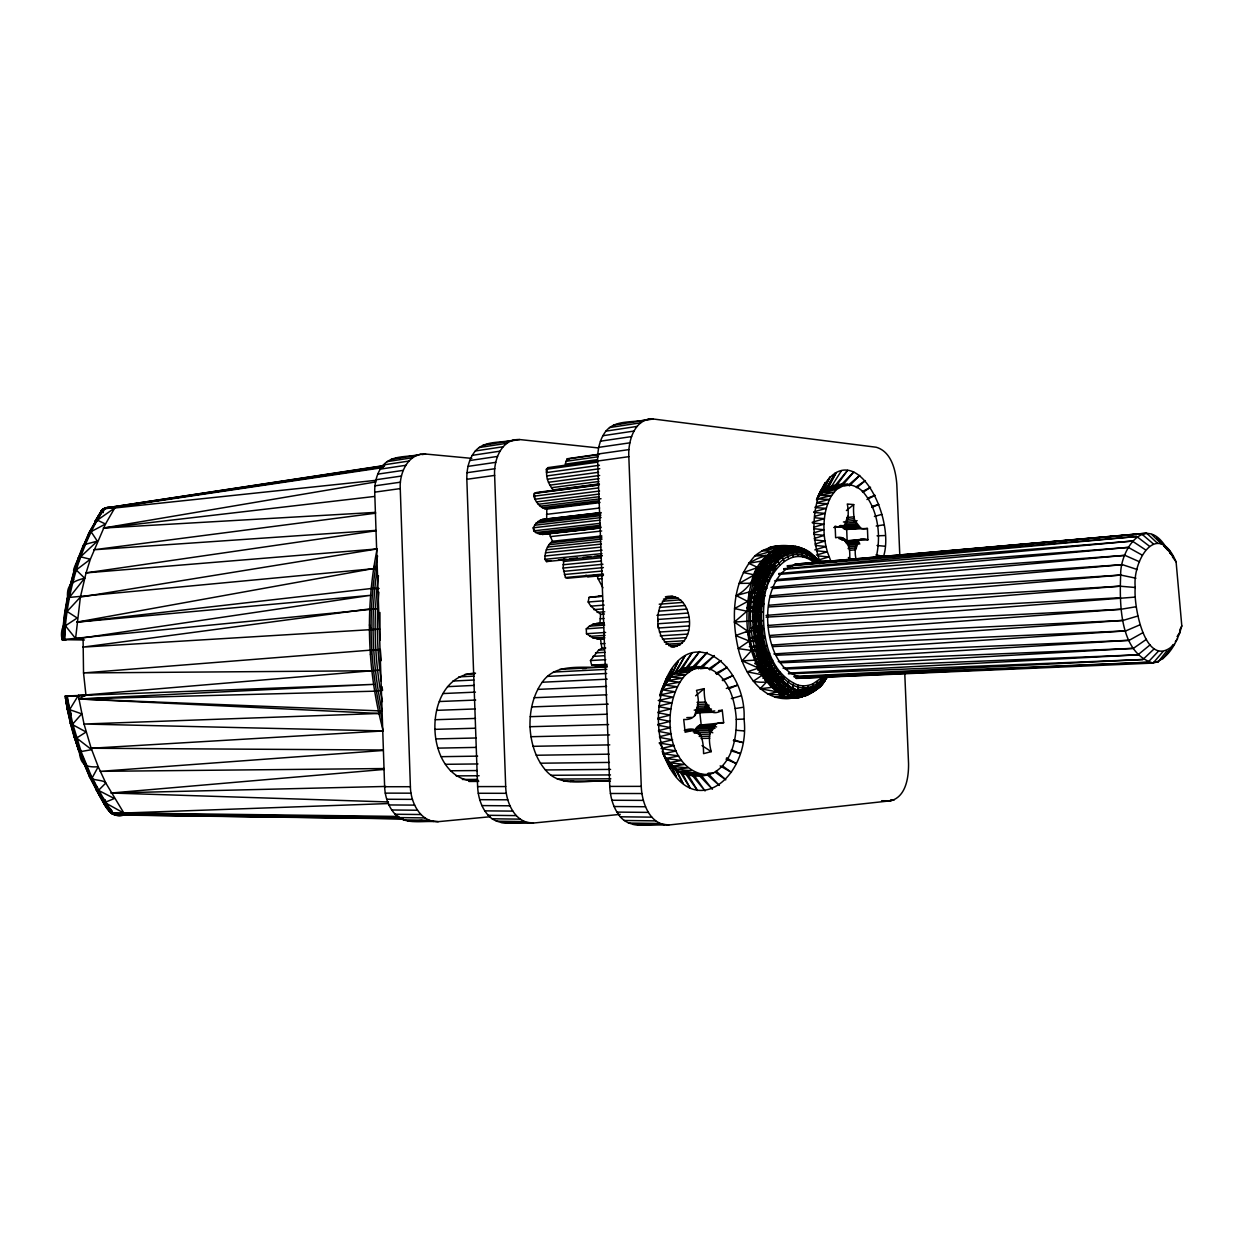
<?xml version="1.0" encoding="UTF-8"?>
<svg xmlns="http://www.w3.org/2000/svg" width="1244" height="1244" viewBox="0 0 1244 1244"><rect width="100%" height="100%" fill="white"/><g stroke="black" fill="none" stroke-linecap="round" stroke-linejoin="round"><path stroke-width="1.5" d="M94.995 524.066L94.7 522.2L100.593 512.435L103.096 510.864C102.132 506.914 109.301 507.397 111.478 507.739M126.25 814.245C108.197 821.6 103.423 799.923 95.788 789.038L96.628 786.566M876.009 554.886L883.535 556.488C896.675 514.907 848.641 422.742 816.468 499.808M784.311 546.722C795.896 544.716 814.773 549.77 816.888 562.754C776.722 530.861 755.73 599.903 762.712 629.386C762.634 658.014 794.434 711.366 824.616 676.487M854.69 540.518L867.892 539.849L867.426 528.451C853.135 531.841 853.12 513.337 853.726 504.582L847.273 504.007C849.077 512.062 849.776 532.152 835.144 526.119L835.626 537.75C849.232 534.189 850.507 551.108 849.574 559.924M867.892 539.849C855.234 534.422 853.975 550.688 855.95 558.509M661.155 691.928L667.173 677.125C655.666 702.642 655.79 732.732 665.82 758.684L662.71 752.231C689.891 827.276 751.065 778.526 744.052 719.079C746.866 664.436 686.641 616.542 662.523 688.181M402.745 818.847L115.847 814.976C97.592 804.401 89.786 769.678 79.787 751.454M815.1 563.268C788.914 540.953 763.287 578.989 764.003 603.838C761.468 633.149 767.657 672.911 798.353 685.273C798.321 693.468 790.438 698.164 782.974 698.164C799.239 699.361 819.345 694.059 825.316 677.016L827.804 675.912C821.242 688.243 808.258 697.666 794.014 697.728C763.956 704.306 743.943 674.155 738.252 648.622C731.083 617.662 732.374 580.575 754.844 555.959C769.632 543.193 795.274 541.093 809.844 555.462L814.151 556.348L820.698 563.252L809.035 552.258L795.18 546.411C805.241 548.759 814.074 554.933 820.138 563.221C814.027 556.846 807.822 547.578 797.482 551.901M670.951 646.864C699.05 646.88 693.825 589.905 665.369 596.856M63.693 634.424L63.102 626.525L64.766 612.375L67.238 598.069L68.436 597.509L377.259 568.352C370.308 615.687 372.049 664.203 382.063 710.977L78.963 698.972L78.419 695.318L85.867 695.132M378.86 592.175C376.326 621.798 377.025 651.716 381.286 681.152M380.011 640.24L379.933 612.483M657.765 621.3C657.376 611.504 660.984 597.198 672.693 596.28M807.511 558.354L806.75 552.974L803.686 549.288M110.809 507.894C101.806 504.784 100.297 517.893 95.928 522.527L101.339 510.895L105.398 508.018L384.66 465.738M83.27 638.499L75.589 638.499L80.378 597.104L86.085 572.878L377.15 548.931C364.958 608.985 367.322 671.807 383.276 730.943L91.154 748.25L84.032 724.024L78.963 698.972L85.914 694.929L379.762 670.096M382.343 720.12C369.297 666.551 367.462 610.151 377.57 555.928M904.808 674.404L908.555 763.598C908.695 777.08 906.161 796.518 890.937 800.763L668.743 825.005C649.586 825.145 641.795 802.349 641.266 786.363L628.826 456.672C627.909 441.433 634.409 418.233 653.255 418.995L876.18 447.234C891.497 451.65 895.742 470.419 896.815 484.382L899.832 556.13M668.743 825.005C653.147 822.175 632.263 830.899 620.305 816.795C613.276 808.32 610.291 797.249 609.747 786.41L597.633 461.026C597.4 450.577 599.39 439.598 605.89 431.139C616.215 418.699 635.031 423.551 648.824 419.041M610.4 781.31C589.252 778.853 561.386 789.318 545.416 769.958C535.247 757.969 530.753 742.202 529.991 726.714C529.633 711.133 533.023 695.038 542.244 682.225C556.69 661.124 585.66 669.661 606.885 666.302M620.243 814.354L533.458 823.046C514.954 823.59 506.013 802.349 505.686 786.566L494.63 475.41C493.604 460.218 501.441 438.634 519.665 439.552L598.38 447.933M478.753 781.139C422.291 784.653 419.399 674.699 475.503 673.175M533.458 823.046C518.779 820.745 499.668 828.053 488.192 815.302C481.21 807.465 478.1 796.922 477.618 786.597L466.827 479.298C466.609 469.299 468.848 458.818 475.348 450.966C485.191 439.738 502.218 443.517 515.156 439.661M107.622 507.505L102.475 509.651C78.776 548.604 64.828 593.792 64.004 639.463C60.178 642.51 60.723 624.255 65.403 625.794L77.206 617.988L67.083 611.473L64.89 612.079L65.45 613.105M490.198 816.748L438.23 821.662C420.239 822.424 410.582 802.302 410.396 786.706L400.257 488.597C399.2 473.498 407.861 453.065 425.572 454.029L471.834 458.383M438.23 821.662C424.188 819.687 406.259 826.109 395.157 814.245C388.252 806.843 385.08 796.704 384.629 786.737L374.724 492.157C374.522 482.485 376.901 472.378 383.37 464.929C392.84 454.495 408.701 457.621 421.032 454.169M601.847 535.946L552.507 541.249C546.754 545.214 544.872 552.694 544.934 559.318L546.474 561.573L550.828 560.609M825.612 675.352C825.907 687.123 810.217 694.416 800.001 694.836C777.034 692.83 764.827 668.821 759.058 649.135C747.1 616.215 757.425 528.731 810.186 553.191M819.127 563.485C807.745 548.106 783.316 549.724 773.846 566.3C756.803 590.325 760.955 620.88 761.001 648.513C761.173 669.443 769.803 698.91 795.631 697.495C802.831 698.988 809.066 692.504 807.962 685.506L812.596 684.044L821.211 678.12L821.802 681.541L820.465 685.879C781.061 714.32 755.839 651.389 756.694 620.74C753.537 591.957 771.824 531.872 811.119 554.373L812.145 560.92M100.469 514.052L95.664 521.578L102.475 509.651L88.837 533.085L83.146 546.598L89.366 532.525L105.491 524.019L114.759 507.987L118.74 505.826M62.993 634.269L64.89 612.079M604.397 638.981L593.326 638.188L586.484 633.725L586.282 628.826L589.407 626.167L592.782 624.332L599.95 623.275L600.572 614.287L590.822 606.155L588.179 602.018L589.034 597.415L602.143 595.783M684.278 730.29C701.865 724.163 703.42 741.331 703.575 753.646L711.257 751.625C708.225 741.237 707.105 721.411 723.65 722.702L722.266 710.231L718.519 710.588M807.962 685.506L803.173 685.926C806.936 692.97 788.074 700.341 801.245 696.982M802.784 696.407C783.145 700.59 771.513 681.199 763.443 666.613C752.185 646.88 753.988 623.617 761.095 602.811L764.003 603.838M802.986 696.142C809.3 696.158 814.089 690.156 812.596 684.044M64.859 639.976L62.231 639.774L63.226 626.292L62.449 639.649L84.421 639.991M139.266 814.245L127.075 815.131L124.26 813.7L105.802 783.036C103.641 778.899 86.738 781.387 90.439 774.561M546.645 519.728L546.816 509.091L599.935 502.623M63.226 626.292L62.34 639.68L65.326 611.815M62.76 639.603L64.393 625.919M62.433 639.836L63.102 626.525L62.231 639.774M79.321 560.686L79.569 557.032L80.596 556.814L90.346 559.256L105.491 524.019L97.359 520.163L94.7 522.2L101.339 510.895M1174.429 644.221C1145.631 672.74 1133.191 605.19 1135.259 587.495C1132.149 560.375 1157.822 519.106 1176.109 561.93L1181.8 625.872C1177.773 640.753 1169.111 658.916 1153.141 663.083L796.238 678.431M1162.813 651.763L1153.141 663.083C1119.553 652.836 1119.476 603.9 1120.673 575.055C1119.958 550.579 1144.433 513.321 1165.752 546.816M784.342 677L780.128 683.531L771.762 687.403C746.462 659.942 742.062 618.081 751.407 583.094C755.466 556.084 787.747 532.867 811.119 554.373M772.555 574.93L766.957 569.783L757.845 567.466C742.077 608.534 742.761 685.366 795.631 697.495M764.049 629.122L747.706 631.19L735.624 635.544L749.246 641.018L754.875 640.333C748.81 608.456 753.537 545.167 798.213 547.453L801.571 551.263L802.738 556.799M603.48 574.961L567.435 578.242L565.445 577.527L563.128 568.057L563.921 558.4M63.211 634.393L63.817 627.069M109.565 811.337L109.177 807.822L113.142 813.918L116.625 814.991L112.551 814.089L109.985 811.819L102.661 800.747L102.863 799.052L108.119 806.361M115.847 814.976L111.105 813.078L109.674 811.119L109.783 808.258M125.566 814.182C114.261 818.847 106.486 810.233 102.661 800.747L110.125 812.052L114.837 814.571L118.678 814.276M779.071 551.636L777.407 561.915M763.381 620.632L760.442 620.647C757.938 638.747 758.062 657.609 763.847 675.103L771.031 672.024L776.209 666.644M64.844 618.346L65.248 614.847M383.992 466.22L104.045 508.609C79.569 547.469 66.367 594.539 64.47 639.416L377.709 608.72M378.456 575.692C372.951 617.49 374.351 660.206 382.406 701.585M105.398 508.018L384.209 465.52M753.366 630.692L756.679 611.27L762.432 594.29L749.183 591.988L736.168 595.534L747.675 601.427L761.095 602.811M89.724 777.313L78.745 750.412L74.313 736.93L75.464 735.904M103.034 512.777L101.402 511.642L103.112 509.06L382.919 467.604M797.948 556.286L796.347 550.688L791.137 546.132C764.578 548.169 754.051 578.802 751.329 601.365C747.551 631.594 755.668 662.586 773.441 687.186L772.648 688.134L778.76 691.586L780.454 691.042L786.426 686.159L788.851 680.779M817.044 681.572L817.386 685.211L815.737 689.814C773.426 701.149 756.243 644.081 758.622 611.442C755.046 580.404 788.152 525.606 819.454 563.345M694.758 730.041L685.133 732.234L683.702 719.452C700.512 720.991 699.734 700.994 696.516 690.373L704.244 688.647C703.855 698.848 706.437 719.809 722.266 710.231M100.842 511.719L105.413 507.879L104.34 509.745L105.305 508.672M64.952 612.732L67.689 597.742M66.025 609.669L66.616 606.232M67.192 602.78L68.886 594.274M763.365 612.157L760.426 611.644L756.881 639.96L759.835 671.138L763.847 675.103L747.24 671.838L765.324 665.835L772.726 660.253M793.548 683.547C792.77 692.877 782.942 695.956 775.199 697.309L788.307 697.013M747.706 631.19L734.38 622.047L752.604 620.896L757.378 601.987L764.422 586.266L755.015 583.172L739.107 583.405L754.315 574.868L763.629 576.812L769.585 581.228M89.475 776.8L96.612 790.033L98.478 790.375L105.802 783.036L98.229 766.724C84.514 767.843 80.098 763.598 79.149 749.837L74.749 736.448M67.767 599.344C65.994 584.913 71.763 581.508 84.639 578.196L76.226 569.97C67.114 577.465 84.919 547.858 83.783 544.716L97.327 541.156L91.185 531.872M67.285 598.862L70.737 583.949M69.633 590.9L70.379 587.526M546.816 509.091C540.145 508.314 535.822 502.094 533.738 496.216L534.376 493.401L540.969 492.297M80.533 749.899L80.098 751.718L78.652 750.894M876.087 557.747C881.39 535.62 878.202 509.9 863.227 492.08C851.611 479.391 826.622 482.439 818.008 497.196L825.145 482.75L819.112 495.423L831.583 495.594L836.434 489.498L845.065 484.787L827.027 488.037L835.564 472.844L825.612 488.97M74.453 570.483L70.286 585.271L73.987 570.887M70.752 585.846L72.556 579.253M370.448 654.717L371.754 650.037L380.322 649.508L381.27 660.611M694.463 716.14L698.024 703.84M747.193 607.678L748.67 611.131L747.675 601.427L734.566 608.565L746.913 611.224L752.589 611.099L758.793 593.046L767.019 578.833M597.198 460.747L547.951 467.62C544.483 475.13 548.215 484.009 553.3 489.872L598.768 483.963M749.463 631.066L748.266 634.751L750.987 640.878M78.838 751.283L74.313 736.93M79.336 560.64L78.139 558.416L79.569 557.032M73.816 571.4L78.325 557.841M83.068 545.852L83.783 544.716M88.977 535.495L89.366 532.525M847.77 516.26L844.178 526.119L834.755 527.083M769.367 552.88L767.688 557.343L765.184 555.244M659.74 696.018C663.954 674.139 686.377 662.383 707.369 667.981C727.538 674.839 734.784 698.584 736.184 717.85C737.008 737.847 732.343 762.261 713.465 772.928C693.499 781.403 668.681 772.524 662.15 751.112M78.139 558.416L83.286 545.23M78.232 559.085L82.446 548.386M753.32 601.49L760.893 584.618L770.192 572.147M663.379 688.15L672.304 668.277L664.047 687.154M666.924 682.272L668.401 678.866L664.436 687.03M723.65 722.702L699.968 725.112L696.562 727.553L694.929 730.632L710.604 730.259M663.254 687.916L665.571 682.863M599.328 454.169L567.217 458.756L565.18 464.152L597.291 459.642M816.655 499.45L820.978 490.183C811.228 513.228 812.301 539.787 820.294 563.174M668.277 680.437L678.322 661.108L669.116 680.266M70.379 723.464L86.131 732.016L76.615 738.034L74.345 737.661L70.379 723.464L71.748 722.313M752.807 592.004C758.202 579.844 765.993 567.933 777.935 561.402L779.848 564.776M1179.701 630.133L1181.8 625.872M821.18 494.552L830.059 476.918L821.553 492.391L833.9 492.282L819.112 495.423M754.797 592.237L758.949 583.98L768.652 570.887L773.846 566.3L775.992 569.41M71.483 583.669L73.614 579.517M383.276 730.943L84.032 724.024L378.969 713.465L380.135 711.179M780.112 672.258C775.727 682.552 762.79 683.5 753.289 681.214L762.137 675.305L768.45 681.665L765.853 680.592M668.183 680.312L669.894 677L685.631 674.699L692.473 669.723L699.843 667.453L683.858 668.463L707.369 667.981L700.388 668.712M89.506 532.945L101.759 510.335L94.964 521.454M601.039 512.59L542.166 519.51L536.148 523.118L533.225 527.798L533.769 530.846L535.837 532.525L542.539 534.453L599.546 528.125M828.504 487.399L836.295 472.58L827.027 488.037L839.171 487.321L824.197 489.918L822.424 493.246M88.604 533.769L101.744 510.538L103.656 509.667M792.024 696.002L797.793 693.079L811.928 692.286L819.734 683.314L823.87 681.899L826.669 676.581C820.138 695.069 800.747 695.831 787.499 684.449C770.736 671.511 763.816 649.881 761.141 629.666M688.165 774.934L697.542 790.562L686.268 774.748L706.094 774.965C663.518 768.994 661.233 701.118 685.631 674.699L673.128 673.89L688.958 671.884L676.565 671.402L685.024 655.852L674.854 672.646M606.621 665.54L591.693 665.151L590.465 660.533L598.582 650.161L601.909 648.217L605.735 647.984M1167.136 653.94L1173.108 644.548M753.149 583.047C760.131 569.83 771.42 556.597 787.141 554.7L788.509 558.447M1177.353 636.726L1180.121 632.139L1177.275 636.384M78.419 695.318L69.617 709.64L67.394 709.5L65.186 696.018L373.666 684.371L78.963 698.972L378.969 713.465M755.015 583.172C761.188 572.147 769.989 561.526 782.398 557.514L784.047 561.106M95.508 520.863L102.863 509.465L106.968 507.661L105.196 508.158L105.989 508.112M682.007 669.023L692.208 652.618L680.157 669.599L692.473 669.723L676.565 671.402M103.003 509.807L96.317 520.427L103.485 509.154M831.521 486.451L841.473 470.652M781.994 680.717L780.097 683.733L783.44 693.468M101.697 510.817L104.34 508.423M96.876 521.205L98.774 518.344M821.6 680.484L819.734 683.314L821.973 680.795M827.68 675.57L821.646 683.143L812.285 689.627L807.232 691.244L797.575 689.192M823.87 681.899L828.317 675.414M809.828 687.885L816.81 688.227L816.733 686.719L821.289 683.111L818.225 687.714L813.374 691.757M754.315 574.868L743.321 572.551L757.845 567.466L748.624 563.314L761.934 560.997L774.266 549.677L783.907 546.38L791.137 546.132M821.289 683.111L816.81 688.227L819.454 686.921L827.602 676.612M687.637 668.028L701.834 667.453L687.637 668.028L699.626 651.498L685.755 668.246M70.535 723.713L67.269 709.313L68.7 708.458L70.224 715.378M1162.86 658.822L1170.868 648.279M736.168 595.534C754.781 586.406 757.798 565.04 771.482 551.31L778.262 553.238L782.398 557.514M1175.331 641.671L1177.555 638.778M828.115 675.445C821.724 682.847 813.032 689.969 802.691 689.86M69.462 597.353L84.639 578.196M1158.148 661.917L1154.276 662.072L1158.148 661.917L1166.95 650.814M750.925 591.926L748.764 594.601L749.417 601.35M834.6 486.124L847.584 470.356L836.155 486.124L833.045 486.124L848.128 484.46L837.865 485.891M842.001 485.953L853.742 471.974L840.586 485.393M821.802 681.541L825.861 676.923M383.261 749.992L91.154 748.25L98.229 766.724L92.103 777.982L81.14 751.749L72.774 723.977L81.7 713.854L69.617 709.64L67.285 695.894M758 667.795L742.17 660.859L751.5 650.503L759.058 649.135L767.253 645.543M67.083 611.473L80.378 597.104L377.15 548.931M796.067 678.307L1148.01 662.274L1158.553 651.047M599.421 465.287L546.365 472.596L546.365 469.283L547.951 467.62M780.019 693.514L784.295 694.79L777.096 691.804L760.115 688.725L766.739 681.867M811.928 692.286L824.803 680.919M849.31 485.891L859.728 475.426L848.206 485.222M701.383 668.308L714.305 655.541L698.413 668.852M84.561 544.343L86.256 542.664M794.17 676.472L1142.894 659.507L1154.308 648.699M80.596 556.814L97.327 541.156M825.456 679.753L817.386 685.211M769.725 653.178L763.785 657.034L754.735 660.175L742.17 660.859M803.08 688.492L797.793 693.079L806.703 695.225M734.38 622.047L746.913 611.224M856.836 487.726L865.389 480.588L856.09 486.917M695.614 695.816L704.244 688.647M799.643 697.215L805.117 695.458L815.24 688.445M709.702 669.91L721.116 660.533L708.582 668.945M788.572 673.113L1137.949 654.826L1150.218 644.765M846.418 510.538L853.726 504.582M599.421 454.449L569.223 458.756L566.051 461.291L598.162 456.75M76.226 569.97L90.346 559.256L86.085 572.878L375.89 530.799M103.205 512.108L100.593 512.435M402.387 818.334L114.355 814.525L111.431 813.203L102.972 801.369L110.576 812.612L115.365 814.758M97.359 520.163L114.759 507.987L375.595 480.355M783.036 668.137L1133.346 648.373L1146.408 639.338M862.901 492.422L870.567 487.275L862.31 491.629M716.513 674.404L727.32 667.297L715.611 673.408M773.146 551.325L778.417 548.231L780.112 548.588L784.793 551.512L787.141 554.7M819.998 563.548L806.205 551.31L800.763 548.262L792.117 552.352L784.622 548.557L776.925 546.987L769.227 547.702L778.417 548.231M821.196 684.604L812.69 687.854M778.262 661.684L1129.21 640.318L1143.003 632.605M866.959 499.528L875.092 495.314L868.188 497.911M722.857 680.67L732.747 675.632L722.22 680.095M542.539 534.453L546.831 533.085M748.624 563.314C757.254 558.618 770.596 550.408 777.935 561.402M773.877 653.94L1125.711 630.91L1140.11 624.752M871.749 507.428L878.87 504.426L871.717 506.479M728.611 688.896L737.241 685.257L726.309 688.445M765.34 637.472L754.875 640.333M774.872 551.652C785.275 546.738 798.026 547.733 807.278 554.653M853.617 521.827L857.132 520.645M767.175 655.199C768.046 677.358 784.015 704.306 809.549 693.81L801.136 693.374L792.475 687.372M814.229 538.496L824.259 535.386C823.201 521.842 824.632 507.521 831.583 495.594L816.904 498.984L829.515 499.419L816.795 502.56M813.778 532.883L823.932 529.742L813.669 528.684M815.053 544.063L824.943 541.016L824.259 535.386L813.856 534.298M813.685 527.285L823.979 524.144L812.425 522.993M814.836 549.91L825.985 546.52L824.943 541.016L814.4 539.912M102.848 510.18L104.045 508.609L383.416 466.858M812.223 522.278L824.383 518.655L814.898 517.784M816.359 555.104L827.353 551.838L831.054 561.65L820.045 560.811M772.508 645.014L1122.943 620.445L1137.825 616.029M705.208 706.188L708.94 705.115M731.332 698.63L740.678 695.925M814.618 516.416L825.161 513.383L813.918 512.466M874.408 516.478L881.763 514.378M818.194 560.018L829.064 556.908L818.163 555.959M707.883 710.106L711.506 709.064M813.825 511.813L826.296 508.361L815.193 507.599M816.562 688.461L807.76 689.425M815.147 507.008L827.742 503.696L816.795 503.105M598.955 665.944L602.5 665.011M657.889 724.443L670.221 721.364L657.781 718.985M657.781 718.192L670.298 715.098L658.06 712.781M658.449 730.632L670.578 727.616L657.936 725.221M659.444 736.712L671.387 733.789L658.558 731.41M793.563 546.396L784.622 548.557L799.161 548.262M658.123 712.003L670.843 708.924L658.791 706.701M658.916 705.954L671.807 702.922L658.263 700.527L673.206 697.169L659.864 694.961M691.944 774.965L705.037 790.951L693.825 774.794L695.691 774.374M705.161 706.856L708.862 706.048M661.761 694.556L674.994 691.742L661.87 689.767L677.171 686.719L664.218 684.993L679.691 682.163L666.908 680.732L682.521 678.151L669.894 677M570.281 781.45L573.5 780.765M821.553 492.391L836.434 489.498L824.197 489.918M666.971 760.115L670.656 768.543L665.835 758.451L678.726 755.948L663.27 753.708L676.316 750.941L661.046 748.53L674.279 745.529L659.196 742.979L672.631 739.791L659.6 737.459M782.974 698.164L788.68 697.091M85.914 694.929L83.535 672.942L83.068 637.877L370.696 595.316L76.77 622.155L373.651 568.492M809.751 677.265C759.711 682.972 751.749 570.125 799.457 563.921M667.033 759.369L668.728 762.696L681.448 760.473L665.835 758.451M375.532 512.372L103.423 528.047L375.937 481.894M769.803 635.466L1120.999 609.265L1136.223 606.714M776.754 548.231L761.794 550.719L771.482 551.31L754.844 555.959L766.506 555.586M844.412 485.891L851.238 484.771L839.933 485.782M735.313 708.551L742.963 707.307M876.196 526.041L883.722 524.844M391.16 459.331L418.295 455.148M421.934 454.589L425.572 454.029M483.076 445.181L519.665 439.552M613.479 425.106L644.548 420.332M647.782 419.834L653.255 418.995M387.055 461.633L412.541 457.73M479.002 447.545L506.728 443.299M609.482 427.563L640.567 422.804M669.225 761.437L671.884 766.382L684.464 764.469L668.728 762.696M383.37 464.929L408.872 461.058M475.348 450.966L503.089 446.752M605.89 431.139L637.006 426.428M380.229 469.143L405.731 465.318M472.222 455.335L499.995 451.168M602.842 435.727L633.973 431.062M377.725 474.135L403.227 470.372M469.75 460.529L497.522 456.424M600.432 441.2L631.579 436.582M375.937 479.764L401.454 476.048M467.993 466.376L495.765 462.333M598.722 447.358L629.884 442.833M374.926 485.829L400.444 482.19M467.013 472.704L494.801 468.739M597.773 454.044L628.951 449.597M374.724 492.157L400.257 488.597M466.827 479.298L494.63 475.41M597.633 461.026L628.826 456.672M546.365 469.283L597.524 462.177M705.612 708.567L709.36 708.038M546.738 475.939L599.795 468.693M547.453 479.189L598.613 472.285M778.76 691.586L767.501 694.136L782.647 695.023M548.495 482.283L599.67 475.457M549.848 485.144L599.11 478.645M369.732 608.891L82.788 647.129L379.638 629.106M551.465 487.695L598.831 481.506M375.61 513.197L93.813 549.77L375.859 530.364M536.491 492.5L599.452 484.243M542.866 492.049L588.396 486.155M592.191 485.658L597.882 484.927M598.955 485.036L534.376 493.401L534.982 499.217L599.561 491.022M533.738 496.216L598.333 487.943M673.377 766.242L675.259 769.461L687.73 767.875L671.884 766.382L670.376 763.132M536.506 501.923L599.173 494.055M538.263 504.286L599.048 496.714M540.238 506.215L601.007 498.72M542.353 507.692L599.313 500.694M544.577 508.656L599.608 501.923M546.489 514.363L599.624 508.018M599.468 512.886L542.166 519.51M540.02 520.21L600.805 513.072M550.439 519.292L554.249 518.841M559.94 518.173L565.631 517.504M571.323 516.835L575.117 516.4M580.808 515.731L586.515 515.063M592.206 514.394L596 513.943M537.999 521.423L600.712 514.083M103.423 528.047L374.273 496.48M536.148 523.118L600.79 515.607M534.547 525.263L601.101 517.582M599.795 520.194L533.225 527.798L535.837 532.525L600.494 525.263M76.77 622.155L371.178 588.521L379.109 588.505M533.769 530.846L600.339 523.32M538.03 533.692L600.774 526.694M787.887 545.758L776.925 546.987L780.61 546.862M760.115 688.725L771.762 687.403M554.42 532.245L558.229 531.826M565.818 530.97L569.612 530.55M577.216 529.711L581.01 529.275M588.614 528.436L592.408 528.016M540.285 534.345L601.101 527.58M544.748 534.034L597.929 528.125M549.304 533.303L550.423 536.615L601.676 530.986M550.594 542.757L601.863 537.268M637.317 824.554L641.173 824.134M548.915 544.716L602.096 539.056M547.484 547.08L600.665 541.482M846.713 517.551L854.224 516.773M546.334 549.801L601.443 544.063M846.884 519.432L854.395 518.639M847.226 521.252L854.737 520.474L860.677 527.969L845.656 529.462L840.897 525.326M545.525 552.803L600.634 547.127M843.416 521.982L847.18 521.594M845.858 523.18L855.266 522.216M844.645 524.937L855.919 523.786M839.467 525.963L845.111 525.403M545.043 556.006L602.08 550.206M833.744 527.487L856.712 525.17M842.592 527.829L857.614 526.305M843.587 528.684L858.593 527.176M601.972 553.611L544.934 559.318L548.697 561.355M844.614 529.229L859.635 527.736M558.432 559.862L566.02 559.1M569.83 558.727L577.418 557.965M583.125 557.405L590.729 556.643M594.523 556.27L602.127 555.508M546.474 561.573L601.909 556.084M563.299 561.495L601.241 557.763M505.422 822.626L514.938 821.693M563.034 564.745L600.976 561.06M838.829 538.574L842.592 538.201L848.626 545.696M839.902 538.808L843.665 538.434M840.944 539.352L844.723 538.994M841.939 540.223L845.718 539.849M563.128 568.057L602.967 564.247M861.143 539.414L845.096 540.938L850.927 540.72M845.982 541.187L859.122 539.927L855.592 549.786L849.947 550.314M846.946 541.731L858.22 540.658M846.122 542.742L857.396 541.669M709.158 711.475L714.771 710.93M847.319 543.846L856.712 542.959M563.563 571.354L603.402 567.591M848.657 545.167L856.183 544.452M848.284 546.831L855.81 546.132M697.044 702.362L705.737 702.051L711.692 712.034L696.049 712.517L699.797 712.361L701.181 724.801M412.464 821.289L422.12 820.387M564.341 574.526L602.298 571.012M848.081 548.62L855.608 547.92M565.445 577.527L603.387 574.044M756.647 571.214L774.001 569.628M783.658 568.741L1136.736 536.506L1149.145 545.976M753.662 575.817L769.119 574.401M778.775 573.515L1132.258 541.062L1145.46 549.801M751.314 581.881L766.786 580.481M776.458 579.595L1128.292 547.391L1142.179 555.119M589.703 575.925L595.503 575.397M603.356 575.49L587.883 576.905L585.971 575.179M767.875 567.186L760.146 567.87L767.828 567.311M800.732 564.232L810.388 563.361M816.188 562.848L823.917 562.148M829.717 561.635L837.445 560.935M843.245 560.422L852.902 559.551M856.774 559.209L866.43 558.338M870.287 557.996L879.959 557.125M883.815 556.783L895.416 555.741M899.272 555.384L908.944 554.529M912.801 554.171L922.473 553.3M926.329 552.958L964.986 549.49M968.843 549.148L1146.626 533.178L1157.34 543.13M756.368 568.555L771.855 567.171M787.328 565.771L1141.572 533.863L1153.157 543.737M753.6 588.91L765.216 587.868M771.016 587.339L1124.965 555.353L1139.457 561.759M597.089 575.521L598.193 578.942L602.003 578.6M794.885 564.185L1146.626 533.178M758.809 567.513L776.225 565.973M756.352 567.824L775.043 566.176M752.9 597.353L762.572 596.498M770.316 595.814L1122.399 564.667L1137.343 569.55M797.839 696.096L805.117 695.458M795.009 564.201L1141.572 533.863M756.383 569.643L773.224 568.166M388.501 801.96L111.151 793.019L384.163 769.43M804.479 564.17L810.279 563.672M819.92 562.848L823.777 562.521M833.418 561.697L837.29 561.371M848.859 560.375L852.715 560.049M862.356 559.225L866.213 558.883M891.295 556.737L895.151 556.41M756.305 568.71L771.746 567.404M787.203 566.098L1136.736 536.506M754.952 573.282L769.943 571.991M747.364 607.119L762.836 605.781M768.636 605.284L1120.673 575.055L1135.928 578.211M680.157 669.599L696.111 668.246M783.907 546.38L769.227 547.702C777.92 544.359 792.164 545.074 793.174 556.83M754.066 578.507L769.072 577.232M598.146 596.451L601.956 596.14M589.034 597.415L602.407 596.311M753.88 585.131L765.138 584.213M752.527 616.542L760.255 615.904M766.055 615.422L1119.849 586.188L1135.259 587.495M754.813 571.696L772.229 570.281M783.844 569.332L1132.258 541.062M588.179 602.018L603.464 600.805M666.286 597.447L675.43 596.731M663.472 599.079L678.12 597.929M754.533 592.953L763.925 592.222M590.822 606.155L604.195 605.113M662.368 601.256L680.655 599.826M752.931 626.649L762.588 625.887M768.388 625.437L1135.352 597.089M753.662 576.314L769.103 575.132M778.76 574.386L1128.292 547.391M659.211 604.211L682.972 602.376M593.823 609.638L603.371 608.907M659.413 607.43L685.009 605.501M597.104 612.359L604.739 611.784M752.356 602.034L761.748 601.334M752.433 636.757L764.018 635.902M751.36 582.565L766.848 581.446M774.592 580.87L1124.965 555.353M600.572 614.287L604.397 614.007M659.273 611.131L686.704 609.093M383.245 750.459L100.235 771.342L384.194 768.543M600.168 618.766L603.993 618.486M656.925 615.313L687.994 613.059M680.655 772.788L690.125 788.043L682.489 773.675L694.821 772.773L678.804 771.902L691.197 770.658L675.259 769.461M751.174 611.753L760.582 611.084M596.327 623.368L603.978 622.824M599.95 623.275L603.775 623.011M688.849 617.273L657.781 619.465C657.765 630.179 662.166 645.232 674.621 646.662M592.782 624.332L604.257 623.524M589.407 626.167L604.708 625.094M749.277 646.647L764.765 645.558M753.537 589.858L765.122 589.065M772.851 588.536L1122.399 564.667M689.254 621.611L658.185 623.742L658.107 628.018L689.192 625.934M586.282 628.826L603.511 627.629M752.931 621.689L760.457 621.191M586.484 633.725L605.626 632.45M371.754 650.037L83.535 672.942L371.8 670.749M589.812 636.368L605.113 635.357M659.398 632.045L688.647 630.148M593.326 638.188L604.802 637.441M756.476 655.09L768.077 654.328M752.931 598.457L762.603 597.851M770.347 597.353L1120.673 575.055M596.949 639.152L604.6 638.654M660.222 635.839L687.668 634.082M746.322 632.247L750.085 632.014M753.864 631.781L761.39 631.299M662.461 639.136L686.253 637.659M600.572 639.229L601.163 643.739L604.973 643.506M664.312 641.966L684.449 640.738M665.835 644.252L682.334 643.257M754.999 663.099L770.518 662.15M747.473 608.192L761.048 607.399M768.808 606.932L1119.849 586.188M668.93 645.76L679.939 645.107M598.582 650.161L604.32 649.819M671.838 646.585L677.342 646.258M753.926 641.655L761.452 641.22M595.518 652.898L605.082 652.338M592.782 656.397L604.273 655.743M757.876 669.552L775.292 668.572M752.542 617.833L760.271 617.413M766.071 617.102L1119.958 597.726M751.174 651.11L766.242 650.285M590.465 660.533L605.781 659.693M591.693 665.151L607.01 664.343M708.163 773.208L713.465 772.928M845.656 529.462L867.426 528.451M595.332 665.991L606.808 665.384M465.147 674.31L474.664 673.828M559.644 669.396L607.29 666.924M754.937 659.32L769.989 658.543M582.347 668.681L586.219 668.479M761.406 674.528L778.868 673.61M751.112 628.049L762.727 627.458M768.543 627.163L1120.999 609.265M458.803 676.891L474.057 676.114M553.378 672.071L606.777 669.35M452.878 681.043L473.855 680.017M547.5 676.394L606.699 673.471M757.549 666.442L772.602 665.711M763.178 677.98L780.61 677.125M748.764 638.156L762.339 637.503M770.098 637.146L1122.943 620.445M447.545 686.657L474.275 685.397M542.244 682.225L607.212 679.177M758.871 672.273L777.671 671.387M751.283 647.549L764.873 646.942M772.633 646.6L1125.711 630.91M762.51 676.441L777.531 675.772M765.122 679.706L782.6 678.944M764.531 679.037L781.403 678.291M767.082 679.131L778.728 678.633M442.988 693.546L475.457 692.13M537.75 689.394L606.606 686.393M765.2 679.768L782.647 679.022M764.749 679.986L783.471 679.177M686.268 774.748L698.537 774.203L682.489 773.675M756.647 656.07L768.279 655.572M776.054 655.246L1129.21 640.318M763.132 678.198L782.476 677.389M794.076 676.907L1148.01 662.274M775.199 697.309L789.956 696.78M752.604 620.896L760.442 620.647M755.015 663.829L772.477 663.114M780.237 662.803L1133.346 648.373M757.938 670.127L773.441 669.49M785.073 669.023L1137.949 654.826M761.328 674.932L778.76 674.217M788.447 673.828L1142.894 659.507M439.365 701.523L475.674 700.061M534.174 697.713L606.901 694.79M436.768 710.34L475.021 708.956M531.639 706.903L608.254 704.135M736.308 719.374L744.052 719.079M697.371 704.384L706.079 704.073M388.579 803.546L123.716 813.032L103.547 801.836L95.788 789.038M697.915 706.281L706.623 705.986M696.92 708.085L707.354 707.727M877.067 535.806L884.686 535.558M697.822 709.593L708.271 709.251M694.214 710.122L697.713 710.013M697.138 710.884L709.313 710.495M435.322 719.716L475.503 718.426M530.224 716.684L606.885 714.227M696.547 711.879L710.464 711.428M697.309 712.765L712.967 712.268M693.825 774.794L709.826 774.297M395.561 458.087L400.101 457.963M686.812 717.617L692.053 717.461M78.963 698.972L374.615 691.182L382.546 690.358L382.032 686.672M435.058 729.342L475.239 728.238M529.991 726.714L608.596 724.552M699.968 725.112L715.611 724.692L709.749 734.115L699.299 734.364M698.739 725.594L714.398 725.174M85.758 695.614L69.042 696.034M697.589 726.418L713.247 726.014M696.562 727.553L712.221 727.149M695.66 728.984L711.319 728.595M487.446 443.921L490.463 443.859M685.568 730.523L696.049 730.275M693.81 730.943L697.293 730.866M693.235 731.907L698.459 731.783M697.884 732.405L710.075 732.125M435.991 738.92L476.188 737.987M530.939 736.712L609.576 734.893M694.292 733.151L699.532 733.027M111.151 793.019L385.951 786.441M699.206 736.417L709.655 736.184M701.056 738.454L709.764 738.267M438.075 748.126L476.374 747.395M533.054 746.322L609.762 744.876M441.262 756.679L477.634 756.134M536.242 755.248L609.125 754.159M617.77 423.831L620.74 423.784M445.43 764.314L477.991 763.94M540.409 763.21L609.436 762.417M450.452 770.782L477.261 770.549M545.416 769.958L610.586 769.398M456.175 775.883L479.127 775.743M551.092 775.292L610.477 774.919M761.934 560.997L769.072 562.615L773.846 566.3M462.379 779.475L477.68 779.397M557.265 779.039L610.866 778.791M468.895 781.465L478.442 781.419M563.719 781.108L609.622 780.937M792.086 553.005C776.816 551.621 763.894 562.801 756.041 574.837L755.885 571.571M384.629 786.737L410.396 786.706M477.618 786.597L505.686 786.566M609.747 786.41L641.266 786.363M567.217 458.756L569.223 458.756M385.251 793.128L411.018 793.174M478.256 793.268L506.339 793.314M610.415 793.485L641.935 793.532M890.533 799.845L894.265 799.861M881.592 800.732L890.937 800.763M386.666 799.254L412.448 799.379M479.702 799.674L507.77 799.799M611.861 800.25L643.381 800.39M388.843 804.946L414.625 805.117M481.879 805.599L509.962 805.801M614.038 806.532L645.558 806.75M391.704 809.984L417.486 810.233M484.74 810.855L512.823 811.119M616.884 812.099L648.404 812.394M395.157 814.245L420.938 814.54M488.192 815.302L516.26 815.613M620.305 816.795L651.809 817.152M398.578 816.437L111.836 812.845L109.674 811.119L95.788 788.323M110.125 812.052L103.547 801.836L110.576 812.612L113.049 813.56L399.122 817.199M399.091 817.588L424.873 817.914M492.111 818.785L520.179 819.143M624.193 820.48L655.666 820.884M111.898 813.669L399.759 817.821M111.431 812.721L115.086 814.82L403.118 818.676M403.367 819.905L429.149 820.262M496.372 821.196L524.439 821.6M628.407 823.046L659.864 823.481M407.877 821.149L433.658 821.522M500.85 822.502L528.902 822.906M632.823 824.414L664.28 824.865M115.148 814.913L115.941 814.929M855.716 542.695L859.433 542.788M752.589 611.099L760.426 611.644M708.8 729.622L712.548 729.777M109.099 809.751L111.711 810.435M109.348 810.824L114.837 814.571M787.157 547.438L800.654 549.739L812.192 557.374M712.812 726.651L716.575 726.885M65.232 696.08L70.986 723.884M711.07 728.082L714.927 728.424M736.168 730.259L743.896 730.928M856.074 543.597L859.868 543.955M877.004 545.51L884.624 546.209M816.577 550.812L827.353 551.838L825.985 546.52L815.318 545.447M708.816 728.424L712.579 728.937M798.353 685.273L803.173 685.926M751.5 650.503L738.252 648.622L749.246 641.018L759.726 667.608M804.184 695.52L795.74 692.675L787.499 684.449M806.299 554.84L809.844 555.462M813.918 559.365L811.415 555.462L816.313 560.655L819.967 562.241M797.14 552.429C782.865 548.075 768.341 556.519 759.555 567.451L761.141 562.257C772.275 552.958 788.043 545.183 802.24 552.989M63.491 639.509L65.994 640.007L64.47 639.416L65.403 625.794L75.589 638.499M733.369 740.584L742.512 742.497L733.665 739.807M792.661 546.831L805.956 551.496L816.904 561.122M731.083 750.847L739.916 753.491L731.425 749.743M111.929 811.072L110.312 810.513L111.727 813.467M709.407 731.472L712.796 732.778M726.014 759.135L736.199 763.552L726.527 757.891M798.679 696.034L790.391 690.778L782.709 680.437M102.241 510.46L103.532 509.978L103.594 511.144M114.355 814.525L112.364 813.498L104.372 802.116L103.19 798.399M762.432 594.29L765.262 595.814M98.478 790.375L114.324 798.508L105.429 802.224L91.325 776.272M720.152 765.9L731.441 772.4L722.437 765.822M848.361 557.499L853.011 560.204M109.674 811.119L113.67 814.105M764.422 586.266L767.128 588.241M702.02 745.607L711.257 751.625M715.269 772.213L725.781 779.786L716.14 771.187M111.68 812.861L113.142 813.918L105.429 802.224L113.049 813.56M112.364 813.047L110.669 811.803L112.566 812.363L110.312 810.513L110.514 808.631M793.097 695.303L785.151 687.714L778.215 675.43M76.615 738.034L91.652 749.681L80.098 751.718L71.748 723.977L65.776 695.971L67.845 709.609M693.468 730.166L701.181 736.277M807.698 551.621L816.064 558.307M109.052 809.191L109.799 809.782L102.863 799.052L109.052 809.191L102.614 799.954M762.51 638.53C763.738 656.785 763.272 679.846 780.454 691.042M767.33 554.871L768.201 555.601M706.965 774.561L719.374 785.446L708.256 773.69M805.568 688.383L810.186 692.597M1169.624 552.818L1173.387 556.457L1172.33 556.69L1176.109 561.93M110.529 812.332L111.431 813.203M1151.742 534.469L1161.585 544.172M85.261 765.029L87.096 766.833M1156.749 537.657L1169.718 550.952L1163.824 545.898L1167.416 549.864M113.204 813.249L114.044 814.54M697.526 773.784L712.392 789.225L700.512 774.421M750.863 647.875L753.242 650.348M785.944 694.23L778.573 684.806L770.378 662.694M814.151 556.348L818.956 561.448L812.861 555.757L817.728 560.92M811.477 557.188L813.654 559.505M816.313 560.655L818.676 563.205M1169.795 552.507L1173.387 556.457L1161.523 542.633M815.224 557.203L820.698 563.252M787.545 693.359L780.128 683.531L774.079 669.49M106.455 802.162L104.387 799.41L106.362 802.567M91.045 777.904L94.684 783.02M374.04 566.331L375.346 568.384M104.372 802.116L110.949 812.581M602.905 587.806L598.193 578.942M104.325 799.659L106.269 802.924M671.667 764.64L673.564 767.921L671.853 764.687M673.486 766.304L683.018 783.44L675.368 767.361M659.522 742.963L662.088 747.628M667.717 759.695L676.456 776.878L671.884 766.382M90.734 777.127L95.182 785.757M89.521 776.147L96.612 790.033M775.183 686.672L769.305 673.097L764.531 647.082M667.857 759.649L670.298 764.547M68.436 597.509L69.182 599.002M84.903 764.407L89.848 775.401M90.252 777.687C78.403 752.418 69.757 725.547 65.543 697.931L67.269 709.313M550.423 536.615L552.507 541.249M70.644 714.289L68.591 709.671L66.616 695.925L72.774 723.977M369.452 624.908L371.07 629.371M72.401 727.895L73.816 733.027M69.742 708.085L71.25 714.958M69.073 714.025L67.316 705.161M601.163 643.739L601.909 648.217M66.041 697.946L67.44 709.08M846.682 529.54L847.164 540.907M822.875 491.147L821.18 494.366L822.875 491.147M707.074 652.494L693.281 668.774L691.4 668.292L707.074 652.494M775.572 565.88L758.171 567.419L775.634 565.896"/></g></svg>
